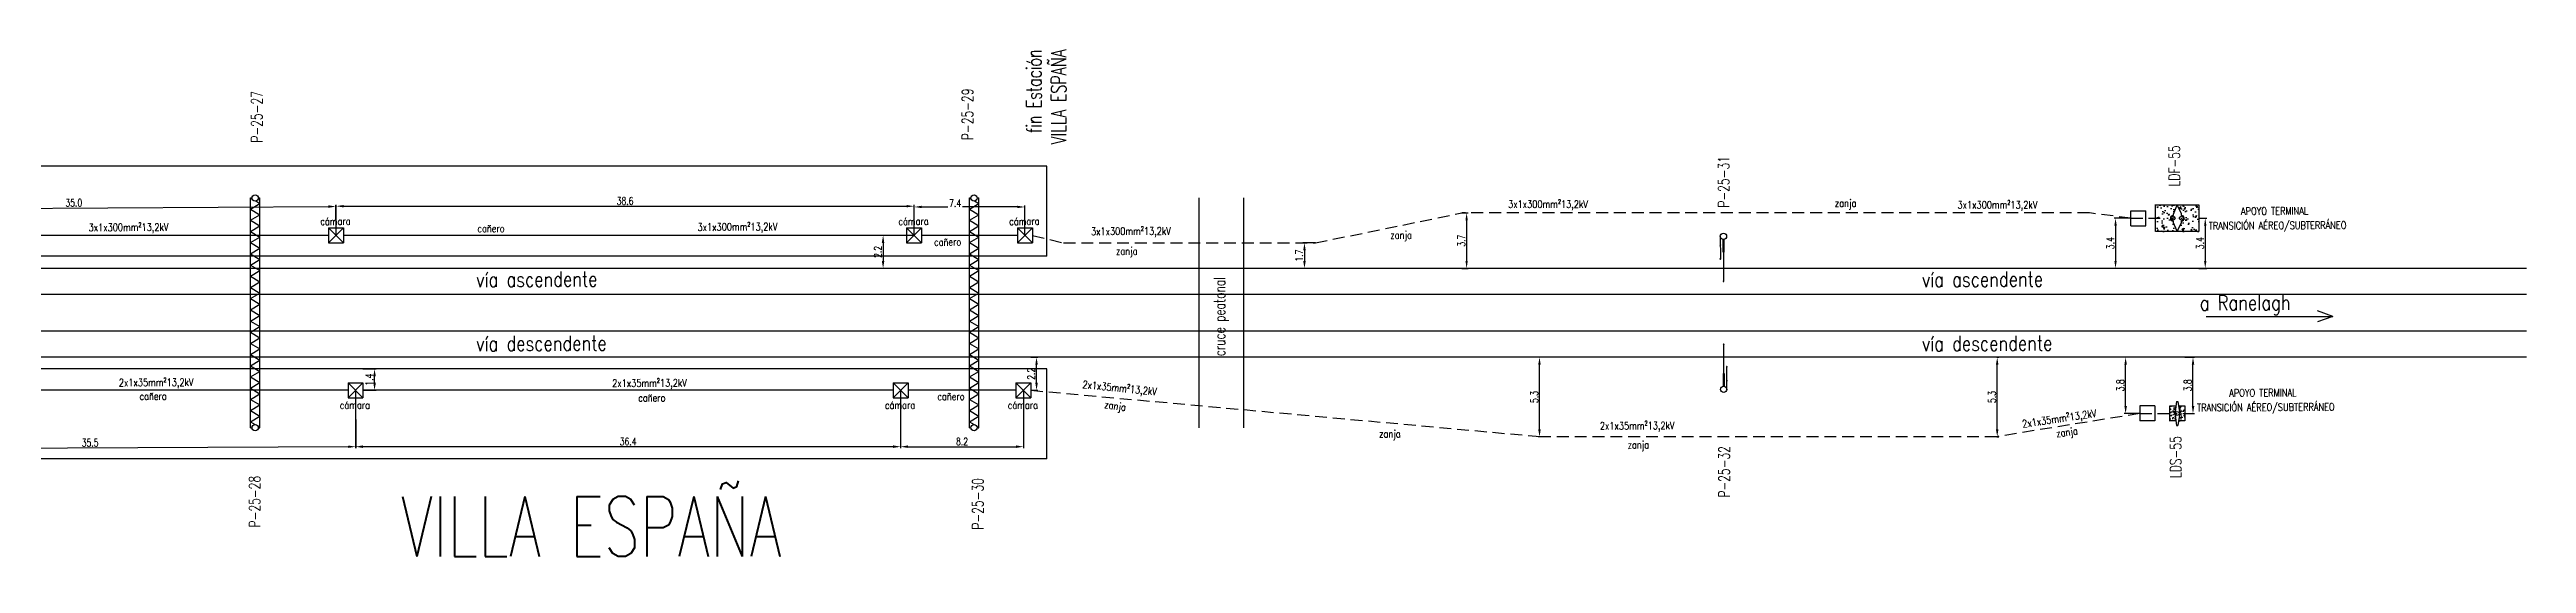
# Model space of a CAD drawing. Header units: millimetres. Extents: x 4114 to 4466, y 2813 to 2882.
# Drawn here: x 4300.9 to 4466.3, y 2847.3 to 2881.6 of the extents above; entities that cross this region are included whole.
import ezdxf

# ---------------------------------------------------------------- set-up
doc = ezdxf.new("R2010")
doc.units = ezdxf.units.MM
doc.linetypes.add('HIDDEN2', pattern=[4.7625, 3.175, -1.5875])
for name, color, linetype in [('LINEA02', 8, 'Continuous'), ('postes catenaria', 4, 'Continuous'), ('Textos catenaria', 7, 'Continuous')]:
    doc.layers.add(name, color=color, linetype=linetype)
doc.styles.add('SIMPLEX', font='simplex.shx', dxfattribs={"width": 0.75})
doc.dimstyles.new('COTA-100', dxfattribs={"dimtxt": 0.5, "dimasz": 0.5, "dimexe": 0.1, "dimexo": 0, "dimgap": 0.1, "dimtad": 1, "dimdec": 1, "dimzin": 0, "dimdsep": 46, "dimtxsty": 'SIMPLEX', "dimcen": 0.1, "dimclrd": 256, "dimclre": 256, "dimclrt": 256, "dimazin": 2, "dimtm": 1e-09, "dimtfac": 0.714286, "dimtdec": 1, "dimtmove": 2, "dimatfit": 2, "dimfxl": 0, "dimtolj": 1, "dimtzin": 0, "dimarcsym": 0})
pattern_1 = [(50, (-2624.04677, -773.78864), (0.45546167, -0.039847714), [0.047625, -0.523875]), (355, (-2624.04677, -773.78864), (-0.088107065, 0.47764161), [0.0381, -0.4191]), (100.451, (-2624.0088, -773.79196), (0.367356254, 0.43779172), [0.040475, -0.445225]), (46.1842, (-2624.04677, -773.66164), (0.6776976, -0.10510582), [0.0714375, -0.7858125]), (96.6356, (-2623.9903, -773.6704), (0.59351059, 0.61856389), [0.0607125, -0.6678375]), (351.184, (-2624.0468, -773.66164), (0.59351151, 0.6185628), [0.05715, -0.62865]), (21, (-2623.98327, -773.6934), (0.3790372, -0.255663796), [0.047625, -0.523875]), (326, (-2623.98327, -773.6934), (0.15450507, 0.460469915), [0.0381, -0.4191]), (71.4514, (-2623.9517, -773.7147), (0.53354123, 0.204807144), [0.040475, -0.445225]), (37.5, (-2624.04677, -773.78864), (0.007721508, 0.211387597), [0, -0.41402, 0, -0.42545, 0, -0.4206875]), (7.5, (-2624.04677, -773.78864), (0.167049156, 0.250451437), [0, -0.24257, 0, -0.404495, 0, -0.1603375]), (327.5, (-2624.18837, -773.78864), (0.338976488, -0.01432186), [0, -0.15875, 0, -0.4953, 0, -0.657225]), (317.5, (-2624.25187, -773.78864), (0.370322953, 0.063566228), [0, -0.206375, 0, -0.32893, 0, -0.466725])]

# ---------------------------------------------------------------- blocks, each defined once
blk = doc.blocks.new('Tipo Const básico gral')
at = {"layer": 'postes catenaria'}
for p, q in [((-0.21, 0), (-0.21, -1.5)), ((-0.07, -0.26), (0.07, -0.26)), ((-0.07, -0.31), (0.07, -0.31)), ((-0.07, -0.36), (0.07, -0.36)), ((-0.07, -0.41), (0.07, -0.41)), ((-0.07, -0.46), (0.07, -0.46)), ((-0.07, -0.51), (0.07, -0.51)), ((-0.07, -0.56), (0.07, -0.56)), ((-0.07, -0.61), (0.07, -0.61)), ((-0.07, -0.66), (0.07, -0.66)), ((-0.07, -0.71), (0.07, -0.71)), ((-0.07, -0.76), (0.07, -0.76)), ((-0.07, -0.81), (0.07, -0.81)), ((-0.07, -0.86), (0.07, -0.86)), ((-0.07, -0.91), (0.07, -0.91)), ((-0.07, -0.96), (0.07, -0.96)), ((-0.07, -1.01), (0.07, -1.01)), ((0, -0.26), (0, -3))]:
    blk.add_line(p, q, dxfattribs=at)
blk.add_circle((0, 0), 0.21, dxfattribs=at)
for centre, start, end in [((-0.21, -0.58), 217.0281, 37.0281), ((-0.21, -0.58), 37.0281, 217.0281), ((-0.21, -1.5), 37.0281, 217.0281), ((-0.21, -1.5), 217.0281, 37.0281), ((0, -3), 217.0281, 37.0281), ((0, -3), 37.0281, 217.0281)]:
    blk.add_arc(centre, 0.025, start, end, dxfattribs=at)
blk = doc.blocks.new('estructura tipo A con base')
h = blk.add_hatch()
h.set_pattern_fill('AR-CONC', color=8, scale=0.005, style=0)
h.set_pattern_definition([(50, (-2627.5983, -783.80706), (0.91092334, -0.07969543), [0.09525, -1.04775]), (355, (-2627.5983, -783.8071), (-0.17621413, 0.9552832), [0.0762, -0.8382]), (100.451, (-2627.5224, -783.8137), (0.7347125, 0.87558344), [0.08095, -0.89045]), (46.1842, (-2627.5983, -783.5531), (1.3553952, -0.21021164), [0.142875, -1.571625]), (96.6356, (-2627.4854, -783.5706), (1.1870212, 1.2371278), [0.121425, -1.335675]), (351.184, (-2627.5983, -783.553), (1.187023, 1.2371256), [0.1143, -1.2573]), (21, (-2627.4713, -783.61656), (0.7580744, -0.5113276), [0.09525, -1.04775]), (326, (-2627.4713, -783.6166), (0.30901014, 0.92093983), [0.0762, -0.8382]), (71.4514, (-2627.4081, -783.6592), (1.06708245, 0.4096143), [0.08095, -0.89045]), (37.5, (-2627.5983, -783.80706), (0.015443016, 0.422775194), [0, -0.82804, 0, -0.8509, 0, -0.841375]), (7.5, (-2627.5983, -783.80706), (0.33409831, 0.500902874), [0, -0.48514, 0, -0.80899, 0, -0.320675]), (327.5, (-2627.88152, -783.80706), (0.677952976, -0.02864372), [0, -0.3175, 0, -0.9906, 0, -1.31445]), (317.5, (-2628.0085, -783.80706), (0.74064591, 0.12713246), [0, -0.41275, 0, -0.65786, 0, -0.93345])])
h.paths.add_polyline_path([(-1.45, -0.9), (1.45, -0.9), (1.45, 0.9), (-1.45, 0.9)])
h.paths.add_polyline_path([(-0.28, 0.18), (-0.28, 0.25), (-0.05, 0.8), (0.05, 0.8), (0.28, 0.28), (0.28, 0.18, -1), (0.28, -0.18), (0.28, -0.28), (0.05, -0.8), (-0.05, -0.8), (-0.28, -0.28), (-0.28, -0.18, -1)], flags=16)
h.paths.add_polyline_path([(-0.15, 0, -1), (-0.41, 0, -1)], flags=0)
h.paths.add_polyline_path([(0, 0, -1), (0, 0, -1)], flags=0)
h.paths.add_polyline_path([(0.41, 0, -1), (0.15, 0, -1)], flags=0)
blk.add_lwpolyline([(1.45, -0.9), (-1.45, -0.9), (-1.45, 0.9), (1.45, 0.9)], close=True)
at = {"color": 6}
blk.add_lwpolyline([(-0.28, -0.28), (-0.05, -0.8), (0.05, -0.8), (0.28, -0.28), (0.28, -0.18, 1), (0.28, 0.18), (0.28, 0.28), (0.05, 0.8), (-0.05, 0.8), (-0.28, 0.25), (-0.28, 0.18, 1), (-0.28, -0.18)], format="xyb", close=True, dxfattribs=at)
for centre, radius in [((-0.28, 0), 0.13), ((0, 0), 0.0021), ((0.28, 0), 0.13)]:
    blk.add_circle(centre, radius, dxfattribs=at)
blk = doc.blocks.new('estructura terminal o retención para LDS')
h = blk.add_hatch()
h.set_pattern_fill('AR-CONC', color=8, scale=0.0025, style=0)
h.set_pattern_definition(pattern_1)
h.paths.add_polyline_path([(-0.5, -0.5), (-0.09, -0.5), (-0.14, -0.11, -0.352658), (-0.14, 0.11), (-0.09, 0.5), (-0.5, 0.5)])
h = blk.add_hatch()
h.set_pattern_fill('AR-CONC', color=8, scale=0.0025, style=0)
h.set_pattern_definition(pattern_1)
h.paths.add_polyline_path([(0.14, -0.11), (0.09, -0.5), (0.5, -0.5), (0.5, 0.5), (0.09, 0.5), (0.14, 0.11, -0.352658)])
at = {"color": 6}
for p, q in [((-0.05, 0.8), (-0.14, 0.11)), ((-0.05, 0.8), (0.05, 0.8)), ((0.05, 0.8), (0.14, 0.11)), ((-0.14, -0.11), (-0.05, -0.8)), ((-0.05, -0.8), (0.05, -0.8)), ((0.14, -0.11), (0.05, -0.8))]:
    blk.add_line(p, q, dxfattribs=at)
for points in [[(-0.09, -0.5), (-0.5, -0.5), (-0.5, 0.5), (-0.09, 0.5)], [(0.09, 0.5), (0.5, 0.5), (0.5, -0.5), (0.09, -0.5)]]:
    blk.add_lwpolyline(points)
blk.add_circle((0, 0), 0.13, dxfattribs=at)
for start, end in [(141.1488, 218.8512), (321.1488, 38.8512)]:
    blk.add_arc((0, 0), 0.18, start, end, dxfattribs=at)
blk = doc.blocks.new('cámara LDF-LDS')
at = {"color": 6}
for p, q in [((-0.5, 0.5), (0.5, 0.5)), ((-0.5, 0.5), (-0.5, -0.5)), ((-0.5, 0.5), (0.5, -0.5)), ((0.5, 0.5), (-0.5, -0.5)), ((0.5, 0.5), (0.5, -0.5)), ((-0.5, -0.5), (0.5, -0.5))]:
    blk.add_line(p, q, dxfattribs=at)
blk = doc.blocks.new('*D16')
at = {"lineweight": -2, "transparency": 16777216}
for p, q in [((4444.42, 2870.32), (4444.94, 2870.32)), ((4444.84, 2869.82), (4444.84, 2867.47)), ((4444.42, 2866.97), (4444.94, 2866.97))]:
    blk.add_line(p, q, dxfattribs=at)
at = {"transparency": 16777216}
for points in [[(4444.76, 2869.82), (4444.92, 2869.82), (4444.84, 2870.32)], [(4444.76, 2867.47), (4444.92, 2867.47), (4444.84, 2866.97)]]:
    blk.add_solid(points, dxfattribs=at)
at = {"layer": 'Defpoints', "color": 0, "transparency": 16777216}
for p in [(4444.42, 2870.32), (4444.42, 2866.97), (4444.84, 2866.97)]:
    blk.add_point(p, dxfattribs=at)
at = {"transparency": 16777216, "insert": (4444.49, 2868.65), "char_height": 0.5, "attachment_point": 5, "rotation": 90, "style": 'SIMPLEX'}
blk.add_mtext('\\A1;3.4', dxfattribs=at)
blk = doc.blocks.new('*D17')
at = {"lineweight": -2, "transparency": 16777216}
for p, q in [((4443.47, 2861.03), (4444.12, 2861.03)), ((4444.02, 2857.78), (4444.02, 2860.53)), ((4443.47, 2857.28), (4444.12, 2857.28))]:
    blk.add_line(p, q, dxfattribs=at)
at = {"transparency": 16777216}
for points in [[(4443.94, 2860.53), (4444.11, 2860.53), (4444.02, 2861.03)], [(4443.94, 2857.78), (4444.11, 2857.78), (4444.02, 2857.28)]]:
    blk.add_solid(points, dxfattribs=at)
at = {"layer": 'Defpoints', "color": 0, "transparency": 16777216}
for p in [(4443.47, 2861.03), (4444.02, 2861.03), (4443.47, 2857.28)]:
    blk.add_point(p, dxfattribs=at)
at = {"transparency": 16777216, "insert": (4443.67, 2859.16), "char_height": 0.5, "attachment_point": 5, "rotation": 90, "style": 'SIMPLEX'}
blk.add_mtext('\\A1;3.8', dxfattribs=at)
blk = doc.blocks.new('*D24')
at = {"lineweight": -2, "transparency": 16777216}
for p, q in [((4320.03, 2869.17), (4320.02, 2871.2)), ((4285.03, 2868.97), (4285.02, 2870.99)), ((4285.52, 2870.9), (4319.52, 2871.09))]:
    blk.add_line(p, q, dxfattribs=at)
at = {"transparency": 16777216}
for points in [[(4319.52, 2871.18), (4319.52, 2871.01), (4320.02, 2871.1)], [(4285.52, 2870.98), (4285.52, 2870.81), (4285.02, 2870.89)]]:
    blk.add_solid(points, dxfattribs=at)
at = {"layer": 'Defpoints', "color": 0, "transparency": 16777216}
for p in [(4320.02, 2871.1), (4285.03, 2868.97), (4320.03, 2869.17)]:
    blk.add_point(p, dxfattribs=at)
at = {"transparency": 16777216, "insert": (4302.52, 2871.35), "char_height": 0.5, "attachment_point": 5, "rotation": 0.3348, "style": 'SIMPLEX'}
blk.add_mtext('\\A1;35.0', dxfattribs=at)
blk = doc.blocks.new('*D25')
at = {"lineweight": -2, "transparency": 16777216}
for p, q in [((4320.03, 2869.17), (4320.03, 2871.22)), ((4358.63, 2869.17), (4358.63, 2871.22)), ((4320.53, 2871.12), (4358.13, 2871.12))]:
    blk.add_line(p, q, dxfattribs=at)
at = {"transparency": 16777216}
for points in [[(4320.53, 2871.2), (4320.53, 2871.04), (4320.03, 2871.12)], [(4358.13, 2871.2), (4358.13, 2871.04), (4358.63, 2871.12)]]:
    blk.add_solid(points, dxfattribs=at)
at = {"layer": 'Defpoints', "color": 0, "transparency": 16777216}
for p in [(4358.63, 2871.12), (4320.03, 2869.17), (4358.63, 2869.17)]:
    blk.add_point(p, dxfattribs=at)
at = {"transparency": 16777216, "insert": (4339.33, 2871.47), "char_height": 0.5, "attachment_point": 5, "style": 'SIMPLEX'}
blk.add_mtext('\\A1;38.6', dxfattribs=at)
blk = doc.blocks.new('*D26')
at = {"lineweight": -2, "transparency": 16777216}
for p, q in [((4358.63, 2869.17), (4358.63, 2871.17)), ((4366.03, 2869.17), (4366.03, 2871.17)), ((4359.13, 2871.07), (4360.87, 2871.07)), ((4365.53, 2871.07), (4361.87, 2871.07))]:
    blk.add_line(p, q, dxfattribs=at)
at = {"transparency": 16777216}
for points in [[(4359.13, 2871.15), (4359.13, 2870.99), (4358.63, 2871.07)], [(4365.53, 2871.15), (4365.53, 2870.99), (4366.03, 2871.07)]]:
    blk.add_solid(points, dxfattribs=at)
at = {"layer": 'Defpoints', "color": 0, "transparency": 16777216}
for p in [(4366.03, 2871.07), (4358.63, 2869.17), (4366.03, 2869.17)]:
    blk.add_point(p, dxfattribs=at)
at = {"transparency": 16777216, "insert": (4361.37, 2871.32), "char_height": 0.5, "attachment_point": 5, "style": 'SIMPLEX'}
blk.add_mtext('\\A1;7.4', dxfattribs=at)
blk = doc.blocks.new('*D27')
at = {"lineweight": -2, "transparency": 16777216}
for p, q in [((4358.63, 2869.17), (4356.46, 2869.17)), ((4356.56, 2868.67), (4356.56, 2867.47)), ((4358.63, 2866.97), (4356.46, 2866.97))]:
    blk.add_line(p, q, dxfattribs=at)
at = {"transparency": 16777216}
for points in [[(4356.47, 2868.67), (4356.64, 2868.67), (4356.56, 2869.17)], [(4356.47, 2867.47), (4356.64, 2867.47), (4356.56, 2866.97)]]:
    blk.add_solid(points, dxfattribs=at)
at = {"layer": 'Defpoints', "color": 0, "transparency": 16777216}
for p in [(4358.63, 2869.17), (4356.56, 2866.97), (4358.63, 2866.97)]:
    blk.add_point(p, dxfattribs=at)
at = {"transparency": 16777216, "insert": (4356.21, 2868.07), "char_height": 0.5, "attachment_point": 5, "rotation": 90, "style": 'SIMPLEX'}
blk.add_mtext('\\A1;2.2', dxfattribs=at)
blk = doc.blocks.new('*D30')
at = {"lineweight": -2, "transparency": 16777216}
for p, q in [((4385.43, 2868.67), (4384.59, 2868.67)), ((4384.69, 2868.17), (4384.69, 2867.47)), ((4385.43, 2866.97), (4384.59, 2866.97))]:
    blk.add_line(p, q, dxfattribs=at)
at = {"transparency": 16777216}
for points in [[(4384.61, 2868.17), (4384.78, 2868.17), (4384.69, 2868.67)], [(4384.61, 2867.47), (4384.78, 2867.47), (4384.69, 2866.97)]]:
    blk.add_solid(points, dxfattribs=at)
at = {"layer": 'Defpoints', "color": 0, "transparency": 16777216}
for p in [(4385.43, 2868.67), (4384.69, 2866.97), (4385.43, 2866.97)]:
    blk.add_point(p, dxfattribs=at)
at = {"transparency": 16777216, "insert": (4384.34, 2867.82), "char_height": 0.5, "attachment_point": 5, "rotation": 90, "style": 'SIMPLEX'}
blk.add_mtext('\\A1;1.7', dxfattribs=at)
blk = doc.blocks.new('*D31')
at = {"lineweight": -2, "transparency": 16777216}
for p, q in [((4395.21, 2870.67), (4395.62, 2870.67)), ((4395.52, 2870.17), (4395.52, 2867.47)), ((4395.21, 2866.97), (4395.62, 2866.97))]:
    blk.add_line(p, q, dxfattribs=at)
at = {"transparency": 16777216}
for points in [[(4395.44, 2870.17), (4395.6, 2870.17), (4395.52, 2870.67)], [(4395.44, 2867.47), (4395.6, 2867.47), (4395.52, 2866.97)]]:
    blk.add_solid(points, dxfattribs=at)
at = {"layer": 'Defpoints', "color": 0, "transparency": 16777216}
for p in [(4395.21, 2870.67), (4395.21, 2866.97), (4395.52, 2866.97)]:
    blk.add_point(p, dxfattribs=at)
at = {"transparency": 16777216, "insert": (4395.17, 2868.82), "char_height": 0.5, "attachment_point": 5, "rotation": 90, "style": 'SIMPLEX'}
blk.add_mtext('\\A1;3.7', dxfattribs=at)
blk = doc.blocks.new('*D32')
at = {"lineweight": -2, "transparency": 16777216}
for p, q in [((4439.87, 2870.32), (4438.75, 2870.32)), ((4438.85, 2869.82), (4438.85, 2867.47)), ((4439.87, 2866.97), (4438.75, 2866.97))]:
    blk.add_line(p, q, dxfattribs=at)
at = {"transparency": 16777216}
for points in [[(4438.77, 2869.82), (4438.93, 2869.82), (4438.85, 2870.32)], [(4438.77, 2867.47), (4438.93, 2867.47), (4438.85, 2866.97)]]:
    blk.add_solid(points, dxfattribs=at)
at = {"layer": 'Defpoints', "color": 0, "transparency": 16777216}
for p in [(4439.87, 2870.32), (4438.85, 2866.97), (4439.87, 2866.97)]:
    blk.add_point(p, dxfattribs=at)
at = {"transparency": 16777216, "insert": (4438.5, 2868.65), "char_height": 0.5, "attachment_point": 5, "rotation": 90, "style": 'SIMPLEX'}
blk.add_mtext('\\A1;3.4', dxfattribs=at)
blk = doc.blocks.new('*D33')
at = {"lineweight": -2, "transparency": 16777216}
for p, q in [((4440.47, 2861.03), (4439.42, 2861.03)), ((4439.52, 2857.78), (4439.52, 2860.53)), ((4440.47, 2857.28), (4439.42, 2857.28))]:
    blk.add_line(p, q, dxfattribs=at)
at = {"transparency": 16777216}
for points in [[(4439.44, 2860.53), (4439.61, 2860.53), (4439.52, 2861.03)], [(4439.44, 2857.78), (4439.61, 2857.78), (4439.52, 2857.28)]]:
    blk.add_solid(points, dxfattribs=at)
at = {"layer": 'Defpoints', "color": 0, "transparency": 16777216}
for p in [(4439.52, 2861.03), (4440.47, 2861.03), (4440.47, 2857.28)]:
    blk.add_point(p, dxfattribs=at)
at = {"transparency": 16777216, "insert": (4439.17, 2859.16), "char_height": 0.5, "attachment_point": 5, "rotation": 90, "style": 'SIMPLEX'}
blk.add_mtext('\\A1;3.8', dxfattribs=at)
blk = doc.blocks.new('*D34')
at = {"lineweight": -2, "transparency": 16777216}
for p, q in [((4430.92, 2861.03), (4431.05, 2861.03)), ((4430.95, 2856.23), (4430.95, 2860.53)), ((4430.92, 2855.73), (4431.05, 2855.73))]:
    blk.add_line(p, q, dxfattribs=at)
at = {"transparency": 16777216}
for points in [[(4430.86, 2860.53), (4431.03, 2860.53), (4430.95, 2861.03)], [(4430.86, 2856.23), (4431.03, 2856.23), (4430.95, 2855.73)]]:
    blk.add_solid(points, dxfattribs=at)
at = {"layer": 'Defpoints', "color": 0, "transparency": 16777216}
for p in [(4430.92, 2861.03), (4430.95, 2861.03), (4430.92, 2855.73)]:
    blk.add_point(p, dxfattribs=at)
at = {"transparency": 16777216, "insert": (4430.6, 2858.38), "char_height": 0.5, "attachment_point": 5, "rotation": 90, "style": 'SIMPLEX'}
blk.add_mtext('\\A1;5.3', dxfattribs=at)
blk = doc.blocks.new('*D35')
at = {"lineweight": -2, "transparency": 16777216}
for p, q in [((4400.51, 2861.03), (4400.29, 2861.03)), ((4400.39, 2856.23), (4400.39, 2860.53)), ((4400.51, 2855.73), (4400.29, 2855.73))]:
    blk.add_line(p, q, dxfattribs=at)
at = {"transparency": 16777216}
for points in [[(4400.3, 2860.53), (4400.47, 2860.53), (4400.39, 2861.03)], [(4400.3, 2856.23), (4400.47, 2856.23), (4400.39, 2855.73)]]:
    blk.add_solid(points, dxfattribs=at)
at = {"layer": 'Defpoints', "color": 0, "transparency": 16777216}
for p in [(4400.39, 2861.03), (4400.51, 2861.03), (4400.51, 2855.73)]:
    blk.add_point(p, dxfattribs=at)
at = {"transparency": 16777216, "insert": (4400.04, 2858.38), "char_height": 0.5, "attachment_point": 5, "rotation": 90, "style": 'SIMPLEX'}
blk.add_mtext('\\A1;5.3', dxfattribs=at)
blk = doc.blocks.new('*D36')
at = {"lineweight": -2, "transparency": 16777216}
for p, q in [((4366.43, 2861.03), (4366.9, 2861.03)), ((4366.8, 2859.33), (4366.8, 2860.53)), ((4366.43, 2858.83), (4366.9, 2858.83))]:
    blk.add_line(p, q, dxfattribs=at)
at = {"transparency": 16777216}
for points in [[(4366.72, 2860.53), (4366.89, 2860.53), (4366.8, 2861.03)], [(4366.72, 2859.33), (4366.89, 2859.33), (4366.8, 2858.83)]]:
    blk.add_solid(points, dxfattribs=at)
at = {"layer": 'Defpoints', "color": 0, "transparency": 16777216}
for p in [(4366.43, 2861.03), (4366.8, 2861.03), (4366.43, 2858.83)]:
    blk.add_point(p, dxfattribs=at)
at = {"transparency": 16777216, "insert": (4366.45, 2859.93), "char_height": 0.5, "attachment_point": 5, "rotation": 90, "style": 'SIMPLEX'}
blk.add_mtext('\\A1;2.2', dxfattribs=at)
blk = doc.blocks.new('*D37')
at = {"lineweight": -2, "transparency": 16777216}
for p, q in [((4321.83, 2860.25), (4322.7, 2860.25)), ((4322.6, 2859.33), (4322.6, 2859.75)), ((4321.83, 2858.83), (4322.7, 2858.83))]:
    blk.add_line(p, q, dxfattribs=at)
at = {"transparency": 16777216}
for points in [[(4322.52, 2859.75), (4322.69, 2859.75), (4322.6, 2860.25)], [(4322.52, 2859.33), (4322.69, 2859.33), (4322.6, 2858.83)]]:
    blk.add_solid(points, dxfattribs=at)
at = {"layer": 'Defpoints', "color": 0, "transparency": 16777216}
for p in [(4321.83, 2860.25), (4322.6, 2860.25), (4321.83, 2858.83)]:
    blk.add_point(p, dxfattribs=at)
at = {"transparency": 16777216, "insert": (4322.25, 2859.54), "char_height": 0.5, "attachment_point": 5, "rotation": 90, "style": 'SIMPLEX'}
blk.add_mtext('\\A1;1.4', dxfattribs=at)
blk = doc.blocks.new('*D38')
at = {"lineweight": -2, "transparency": 16777216}
for p, q in [((4357.73, 2858.83), (4357.73, 2854.96)), ((4365.93, 2858.83), (4365.93, 2854.96)), ((4358.23, 2855.06), (4365.43, 2855.06))]:
    blk.add_line(p, q, dxfattribs=at)
at = {"transparency": 16777216}
for points in [[(4358.23, 2855.15), (4358.23, 2854.98), (4357.73, 2855.06)], [(4365.43, 2855.15), (4365.43, 2854.98), (4365.93, 2855.06)]]:
    blk.add_solid(points, dxfattribs=at)
at = {"layer": 'Defpoints', "color": 0, "transparency": 16777216}
for p in [(4357.73, 2858.83), (4365.93, 2858.83), (4365.93, 2855.06)]:
    blk.add_point(p, dxfattribs=at)
at = {"transparency": 16777216, "insert": (4361.83, 2855.41), "char_height": 0.5, "attachment_point": 5, "style": 'SIMPLEX'}
blk.add_mtext('\\A1;8.2', dxfattribs=at)
blk = doc.blocks.new('*D39')
at = {"lineweight": -2, "transparency": 16777216}
for p, q in [((4321.33, 2858.83), (4321.33, 2854.96)), ((4357.73, 2858.83), (4357.73, 2854.96)), ((4357.23, 2855.06), (4321.83, 2855.06))]:
    blk.add_line(p, q, dxfattribs=at)
at = {"transparency": 16777216}
for points in [[(4321.83, 2855.15), (4321.83, 2854.98), (4321.33, 2855.06)], [(4357.23, 2855.15), (4357.23, 2854.98), (4357.73, 2855.06)]]:
    blk.add_solid(points, dxfattribs=at)
at = {"layer": 'Defpoints', "color": 0, "transparency": 16777216}
for p in [(4321.33, 2858.83), (4357.73, 2858.83), (4321.33, 2855.06)]:
    blk.add_point(p, dxfattribs=at)
at = {"transparency": 16777216, "insert": (4339.53, 2855.41), "char_height": 0.5, "attachment_point": 5, "style": 'SIMPLEX'}
blk.add_mtext('\\A1;36.4', dxfattribs=at)
blk = doc.blocks.new('*D40')
at = {"lineweight": -2, "transparency": 16777216}
for p, q in [((4285.84, 2858.66), (4285.86, 2854.79)), ((4321.33, 2858.83), (4321.35, 2854.96)), ((4320.85, 2855.06), (4286.36, 2854.89))]:
    blk.add_line(p, q, dxfattribs=at)
at = {"transparency": 16777216}
for points in [[(4286.36, 2854.98), (4286.36, 2854.81), (4285.86, 2854.89)], [(4320.85, 2855.14), (4320.85, 2854.98), (4321.35, 2855.06)]]:
    blk.add_solid(points, dxfattribs=at)
at = {"layer": 'Defpoints', "color": 0, "transparency": 16777216}
for p in [(4285.84, 2858.66), (4321.33, 2858.83), (4285.86, 2854.89)]:
    blk.add_point(p, dxfattribs=at)
at = {"transparency": 16777216, "insert": (4303.61, 2855.33), "char_height": 0.5, "attachment_point": 5, "rotation": 0.2807, "style": 'SIMPLEX'}
blk.add_mtext('\\A1;35.5', dxfattribs=at)

msp = doc.modelspace()

# ---------------------------------------------------------------- linework, layer by layer
at = {"color": 8, "linetype": 'Continuous'}
for p, q in [((4367.5, 2867.79), (4367.5, 2873.79)), ((4415.63, 2866.97), (4297.94, 2866.97)), ((4367.5, 2867.79), (4298.23, 2867.79)), ((4466.29, 2866.97), (4415.63, 2866.97)), ((4415.63, 2865.23), (4297.94, 2865.23)), ((4466.29, 2865.23), (4415.63, 2865.23)), ((4415.63, 2862.77), (4297.94, 2862.77)), ((4466.29, 2862.77), (4415.64, 2862.77)), ((4415.63, 2861.03), (4297.94, 2861.03)), ((4367.5, 2854.25), (4367.5, 2860.25)), ((4466.29, 2861.03), (4415.64, 2861.03)), ((4367.5, 2854.25), (4298.23, 2854.25))]:
    msp.add_line(p, q, dxfattribs=at)
at = {"color": 4}
for p, q in [((4314.32, 2856.33), (4314.32, 2871.67)), ((4314.32, 2871.67), (4314.42, 2871.67)), ((4314.32, 2871.67), (4314.44, 2871.61)), ((4314.32, 2870.93), (4314.95, 2871.3)), ((4314.67, 2871.47), (4314.95, 2871.3)), ((4314.84, 2871.67), (4314.95, 2871.67)), ((4314.95, 2856.33), (4314.95, 2871.67)), ((4362.32, 2856.33), (4362.32, 2871.67)), ((4362.32, 2871.67), (4362.42, 2871.67)), ((4362.32, 2871.67), (4362.44, 2871.61)), ((4362.32, 2870.93), (4362.95, 2871.3)), ((4362.67, 2871.47), (4362.95, 2871.3)), ((4362.84, 2871.67), (4362.95, 2871.67)), ((4362.95, 2856.33), (4362.95, 2871.67)), ((4314.32, 2870.93), (4314.95, 2870.55)), ((4314.32, 2870.18), (4314.95, 2870.55)), ((4314.32, 2870.18), (4314.95, 2869.81)), ((4314.32, 2869.43), (4314.95, 2869.81)), ((4362.32, 2870.93), (4362.95, 2870.55)), ((4362.32, 2870.18), (4362.95, 2870.55)), ((4362.32, 2870.18), (4362.95, 2869.81)), ((4362.32, 2869.43), (4362.95, 2869.81)), ((4314.32, 2869.43), (4314.95, 2869.06)), ((4314.32, 2868.69), (4314.95, 2869.06)), ((4314.32, 2868.69), (4314.95, 2868.31)), ((4314.32, 2867.94), (4314.95, 2868.31)), ((4314.32, 2867.94), (4314.95, 2867.56)), ((4362.32, 2869.43), (4362.95, 2869.06)), ((4362.32, 2868.69), (4362.95, 2869.06)), ((4362.32, 2868.69), (4362.95, 2868.31)), ((4362.32, 2867.94), (4362.95, 2868.31)), ((4362.32, 2867.94), (4362.95, 2867.56)), ((4314.32, 2867.19), (4314.95, 2867.56)), ((4314.32, 2867.19), (4314.95, 2866.82)), ((4314.32, 2866.44), (4314.95, 2866.82)), ((4314.32, 2866.44), (4314.95, 2866.07)), ((4362.32, 2867.19), (4362.95, 2867.56)), ((4362.32, 2867.19), (4362.95, 2866.82)), ((4362.32, 2866.44), (4362.95, 2866.82)), ((4362.32, 2866.44), (4362.95, 2866.07)), ((4314.32, 2865.7), (4314.95, 2866.07)), ((4314.32, 2865.7), (4314.95, 2865.32)), ((4314.32, 2864.95), (4314.95, 2865.32)), ((4314.32, 2864.95), (4314.95, 2864.58)), ((4314.32, 2864.2), (4314.95, 2864.58)), ((4362.32, 2865.7), (4362.95, 2866.07)), ((4362.32, 2865.7), (4362.95, 2865.32)), ((4362.32, 2864.95), (4362.95, 2865.32)), ((4362.32, 2864.95), (4362.95, 2864.58)), ((4362.32, 2864.2), (4362.95, 2864.58)), ((4314.32, 2864.2), (4314.95, 2863.83)), ((4314.32, 2863.45), (4314.95, 2863.83)), ((4314.32, 2863.45), (4314.95, 2863.08)), ((4314.32, 2862.71), (4314.95, 2863.08)), ((4362.32, 2864.2), (4362.95, 2863.83)), ((4362.32, 2863.45), (4362.95, 2863.83)), ((4362.32, 2863.45), (4362.95, 2863.08)), ((4362.32, 2862.71), (4362.95, 2863.08)), ((4314.32, 2862.71), (4314.95, 2862.33)), ((4314.32, 2861.96), (4314.95, 2862.33)), ((4314.32, 2861.96), (4314.95, 2861.59)), ((4314.32, 2861.21), (4314.95, 2861.59)), ((4314.32, 2861.21), (4314.95, 2860.84)), ((4362.32, 2862.71), (4362.95, 2862.33)), ((4362.32, 2861.96), (4362.95, 2862.33)), ((4362.32, 2861.96), (4362.95, 2861.59)), ((4362.32, 2861.21), (4362.95, 2861.59)), ((4362.32, 2861.21), (4362.95, 2860.84)), ((4314.32, 2860.47), (4314.95, 2860.84)), ((4314.32, 2860.47), (4314.95, 2860.09)), ((4314.32, 2859.72), (4314.95, 2860.09)), ((4314.32, 2859.72), (4314.95, 2859.34)), ((4362.32, 2860.47), (4362.95, 2860.84)), ((4362.32, 2860.47), (4362.95, 2860.09)), ((4362.32, 2859.72), (4362.95, 2860.09)), ((4362.32, 2859.72), (4362.95, 2859.34)), ((4314.32, 2858.97), (4314.95, 2859.34)), ((4314.32, 2858.97), (4314.95, 2858.6)), ((4314.32, 2858.22), (4314.95, 2858.6)), ((4314.32, 2858.22), (4314.95, 2857.85)), ((4362.32, 2858.97), (4362.95, 2859.34)), ((4362.32, 2858.97), (4362.95, 2858.6)), ((4362.32, 2858.22), (4362.95, 2858.6)), ((4362.32, 2858.22), (4362.95, 2857.85)), ((4314.32, 2857.48), (4314.95, 2857.85)), ((4314.32, 2857.48), (4314.95, 2857.1)), ((4314.32, 2856.73), (4314.95, 2857.1)), ((4314.32, 2856.73), (4314.63, 2856.54)), ((4314.32, 2856.33), (4314.42, 2856.33)), ((4314.82, 2856.43), (4314.95, 2856.35)), ((4314.84, 2856.33), (4314.95, 2856.33)), ((4362.32, 2857.48), (4362.95, 2857.85)), ((4362.32, 2857.48), (4362.95, 2857.1)), ((4362.32, 2856.73), (4362.95, 2857.1)), ((4362.32, 2856.73), (4362.63, 2856.54)), ((4362.32, 2856.33), (4362.42, 2856.33)), ((4362.82, 2856.43), (4362.95, 2856.35)), ((4362.84, 2856.33), (4362.95, 2856.33))]:
    msp.add_line(p, q, dxfattribs=at)
for p, q in [((4377.63, 2871.67), (4377.63, 2856.33)), ((4380.63, 2871.67), (4380.63, 2856.33)), ((4444.9, 2863.76), (4453.36, 2863.76)), ((4453.36, 2863.76), (4452.33, 2864.13)), ((4453.36, 2863.76), (4452.33, 2863.39))]:
    msp.add_line(p, q)
at = {"color": 5, "linetype": 'HIDDEN2', "ltscale": 0.25}
for p, q in [((4385.43, 2868.67), (4395.21, 2870.67)), ((4437.11, 2870.67), (4395.21, 2870.67)), ((4439.87, 2870.32), (4437.11, 2870.67)), ((4439.87, 2870.32), (4441.84, 2870.32)), ((4366.53, 2869.17), (4368.61, 2868.67)), ((4368.61, 2868.67), (4385.43, 2868.67)), ((4366.43, 2858.83), (4400.51, 2855.73)), ((4440.47, 2857.28), (4430.92, 2855.73)), ((4440.47, 2857.28), (4442.97, 2857.28)), ((4430.92, 2855.73), (4400.51, 2855.73))]:
    msp.add_line(p, q, dxfattribs=at)
at = {"color": 8}
for p, q in [((4439.87, 2869.82), (4439.87, 2870.82)), ((4439.87, 2870.82), (4440.87, 2870.82)), ((4439.87, 2869.82), (4440.87, 2869.82)), ((4440.87, 2869.82), (4440.87, 2870.82)), ((4440.47, 2857.78), (4440.47, 2856.78)), ((4441.47, 2857.78), (4440.47, 2857.78)), ((4441.47, 2856.78), (4440.47, 2856.78)), ((4441.47, 2857.78), (4441.47, 2856.78))]:
    msp.add_line(p, q, dxfattribs=at)
at = {"color": 8, "linetype": 'Continuous'}
for points in [[(4367.5, 2873.79), (4298.23, 2873.79, 0.060955), (4189.78, 2860.4)], [(4367.5, 2860.25), (4298.23, 2860.25, 0.060947), (4193.06, 2847.27)]]:
    msp.add_lwpolyline(points, format="xyb", dxfattribs=at)
at = {"color": 4}
for centre in [(4314.63, 2871.67), (4362.63, 2871.67), (4314.63, 2856.33), (4362.63, 2856.33)]:
    msp.add_circle(centre, 0.21, dxfattribs=at)
at = {"layer": 'LINEA02', "color": 11}
for p, q in [((4319.53, 2869.17), (4297.94, 2869.17)), ((4358.13, 2869.17), (4320.53, 2869.17)), ((4365.53, 2869.17), (4359.13, 2869.17)), ((4320.83, 2858.83), (4297.94, 2858.83)), ((4357.23, 2858.83), (4321.83, 2858.83)), ((4365.43, 2858.83), (4358.23, 2858.83))]:
    msp.add_line(p, q, dxfattribs=at)

# ---------------------------------------------------------------- block references
for name, p in [('estructura tipo A con base', (4442.97, 2870.32)), ('cámara LDF-LDS', (4320.03, 2869.17)), ('cámara LDF-LDS', (4358.63, 2869.17)), ('cámara LDF-LDS', (4366.03, 2869.17)), ('cámara LDF-LDS', (4321.33, 2858.83)), ('cámara LDF-LDS', (4357.73, 2858.83)), ('cámara LDF-LDS', (4365.93, 2858.83)), ('estructura terminal o retención para LDS', (4442.97, 2857.28))]:
    msp.add_blockref(name, p)
for p, rotation in [((4412.67, 2869.11), 0.1071241676218426), ((4412.69, 2858.89), 180.1071241676219)]:
    msp.add_blockref('Tipo Const básico gral', p, dxfattribs=dict(rotation=rotation))

# ---------------------------------------------------------------- texts
at = {"layer": 'Textos catenaria', "style": 'SIMPLEX'}
for s, height, rotation, width, p in [('fin Estación', 1, 90, 0.7, (4367.13, 2876.01)), ('VILLA ESPAÑA', 1, 90, 0.7, (4368.78, 2875.25)), ('P-25-27', 0.75, 90, 0.7, (4315.11, 2875.36)), ('P-25-29', 0.75, 90, 0.7, (4362.57, 2875.53)), ('LDF-55', 0.75, 90, 0.7, (4443.15, 2872.44)), ('P-25-31', 0.75, 90, 0.7, (4413.06, 2871.02)), ('3x1x300mm²13,2kV', 0.5, 0.3193, 0.8, (4303.51, 2869.45)), ('cámara', 0.5, 0.3193, 0.8, (4318.98, 2869.86)), ('cañero', 0.5, 0.3193, 0.8, (4329.47, 2869.38)), ('3x1x300mm²13,2kV', 0.5, 0.3193, 0.8, (4344.17, 2869.48)), ('cámara', 0.5, 0.3193, 0.8, (4357.58, 2869.86)), ('cámara', 0.5, 0.3193, 0.8, (4364.98, 2869.86)), ('3x1x300mm²13,2kV', 0.5, 0.3193, 0.8, (4370.44, 2869.19)), ('TRANSICIÓN AÉREO/SUBTERRÁNEO', 0.5, 0.3193, 0.8, (4445.08, 2869.56)), ('APOYO TERMINAL', 0.5, 0.3193, 0.8, (4447.23, 2870.54)), ('cañero', 0.5, 0.3193, 0.8, (4359.96, 2868.48)), ('zanja', 0.5, 0.3193, 0.8, (4372.11, 2867.87)), ('zanja', 0.5, 0.3193, 0.8, (4390.43, 2868.94)), ('vía ascendente', 1, 0.3193, 0.8, (4329.39, 2865.72)), ('cruce peatonal', 0.75, 90, 0.7, (4379.4, 2861.1)), ('vía ascendente', 1, 0.3193, 0.8, (4425.92, 2865.72)), ('a Ranelagh', 1, 0.3193, 0.8, (4444.47, 2864.16)), ('vía descendente', 1, 0.3193, 0.8, (4329.39, 2861.44)), ('vía descendente', 1, 0.3193, 0.8, (4425.92, 2861.44)), ('2x1x35mm²13,2kV', 0.5, 0.3193, 0.8, (4305.53, 2859.09)), ('2x1x35mm²13,2kV', 0.5, 0.3193, 0.8, (4338.47, 2859.05)), ('cañero', 0.5, 0.3193, 0.8, (4306.91, 2858.18)), ('cámara', 0.5, 0.3193, 0.8, (4320.28, 2857.58)), ('cañero', 0.5, 0.3193, 0.8, (4340.21, 2858.07)), ('cámara', 0.5, 0.3193, 0.8, (4356.68, 2857.58)), ('cañero', 0.5, 0.3193, 0.8, (4360.18, 2858.17)), ('cámara', 0.5, 0.3193, 0.8, (4364.88, 2857.58)), ('2x1x35mm²13,2kV', 0.5, 354.3188, 0.8, (4369.85, 2858.98)), ('zanja', 0.5, 351.9535, 0.8, (4371.31, 2857.64)), ('TRANSICIÓN AÉREO/SUBTERRÁNEO', 0.5, 0.3193, 0.8, (4444.29, 2857.42)), ('APOYO TERMINAL', 0.5, 0.3193, 0.8, (4446.44, 2858.4)), ('2x1x35mm²13,2kV', 0.5, 0.3193, 0.8, (4404.42, 2856.2)), ('2x1x35mm²13,2kV', 0.5, 8.4394, 0.8, (4432.66, 2856.33)), ('zanja', 0.5, 8.4394, 0.8, (4434.93, 2855.68)), ('zanja', 0.5, 0.3193, 0.8, (4389.68, 2855.67)), ('zanja', 0.5, 0.3193, 0.8, (4406.27, 2854.93)), ('P-25-32', 0.75, 90, 0.7, (4413.09, 2851.66)), ('LDS-55', 0.75, 90, 0.7, (4443.24, 2852.97)), ('P-25-28', 0.75, 90, 0.7, (4314.97, 2849.67)), ('P-25-30', 0.75, 90, 0.7, (4363.26, 2849.52))]:
    msp.add_text(s, height=height, rotation=rotation, dxfattribs=dict(at, width=width)).set_placement(p)
for s, height, width, p in [('3x1x300mm²13,2kV', 0.5, 0.8, (4398.29, 2871.01)), ('zanja', 0.5, 0.8, (4420.11, 2871.07)), ('3x1x300mm²13,2kV', 0.5, 0.8, (4428.3, 2870.96)), ('VILLA ESPAÑA', 4, 0.7, (4324.35, 2847.73))]:
    msp.add_text(s, height=height, dxfattribs=dict(at, width=width)).set_placement(p)

# ---------------------------------------------------------------- dimensions: what is measured, and where the dimension line sits
for p1, p2, distance, picture, middle in [((4285.03, 2868.97), (4320.03, 2869.17), 1.92, '*D24', (4302.52, 2871.35)), ((4320.03, 2869.17), (4358.63, 2869.17), 1.95, '*D25', (4339.33, 2871.47)), ((4395.21, 2870.67), (4395.21, 2866.97), 0.31, '*D31', (4395.17, 2868.82)), ((4439.87493058, 2870.32488197), (4439.87493058, 2866.97488197), -1.0257052, '*D32', (4438.49922538, 2868.64988197)), ((4358.63, 2869.17), (4358.63, 2866.97), -2.08, '*D27', (4356.21, 2868.07)), ((4385.43, 2868.67), (4385.43, 2866.97), -0.74, '*D30', (4384.34, 2867.82)), ((4321.83, 2858.83), (4321.83, 2860.25), -0.77, '*D37', (4322.25, 2859.54)), ((4366.43, 2858.83), (4366.43, 2861.03), -0.37, '*D36', (4366.45, 2859.93)), ((4400.51, 2855.73), (4400.51, 2861.03), 0.13, '*D35', (4400.04, 2858.38)), ((4430.92, 2855.73), (4430.92, 2861.03), -0.03, '*D34', (4430.6, 2858.38)), ((4440.47493058, 2857.28488197), (4440.47493058, 2861.03488197), 0.95112497, '*D33', (4439.17380561, 2859.15988197)), ((4321.33, 2858.83), (4285.84, 2858.66), 3.77, '*D40', (4303.61, 2855.33)), ((4357.73, 2858.83), (4321.33, 2858.83), 3.77, '*D39', (4339.53, 2855.41)), ((4357.73, 2858.83), (4365.93, 2858.83), -3.77, '*D38', (4361.83, 2855.41))]:
    dim = msp.add_aligned_dim(p1=p1, p2=p2, distance=distance, dimstyle='COTA-100')
    dim.commit()
    dim.dimension.update_dxf_attribs({"geometry": picture, "text_midpoint": middle})
dim = msp.add_linear_dim(base=(4366.03, 2871.07), p1=(4358.63, 2869.17), p2=(4366.03, 2869.17), angle=0, dimstyle='COTA-100')
dim.commit()
dim.dimension.update_dxf_attribs({"geometry": '*D26', "text_midpoint": (4361.37, 2871.32), "dimtype": 161})
for base, p1, p2, picture, middle in [((4444.84153099, 2866.97488197), (4444.42493058, 2870.32488197), (4444.42493058, 2866.97488197), '*D16', (4444.49153099, 2868.64988197)), ((4444.02291148, 2861.03488197), (4443.47493058, 2857.28488197), (4443.47493058, 2861.03488197), '*D17', (4443.67291148, 2859.15988197))]:
    dim = msp.add_linear_dim(base=base, p1=p1, p2=p2, angle=90, dimstyle='COTA-100')
    dim.commit()
    dim.dimension.update_dxf_attribs({"geometry": picture, "text_midpoint": middle})

doc.saveas('drawing.dxf')
